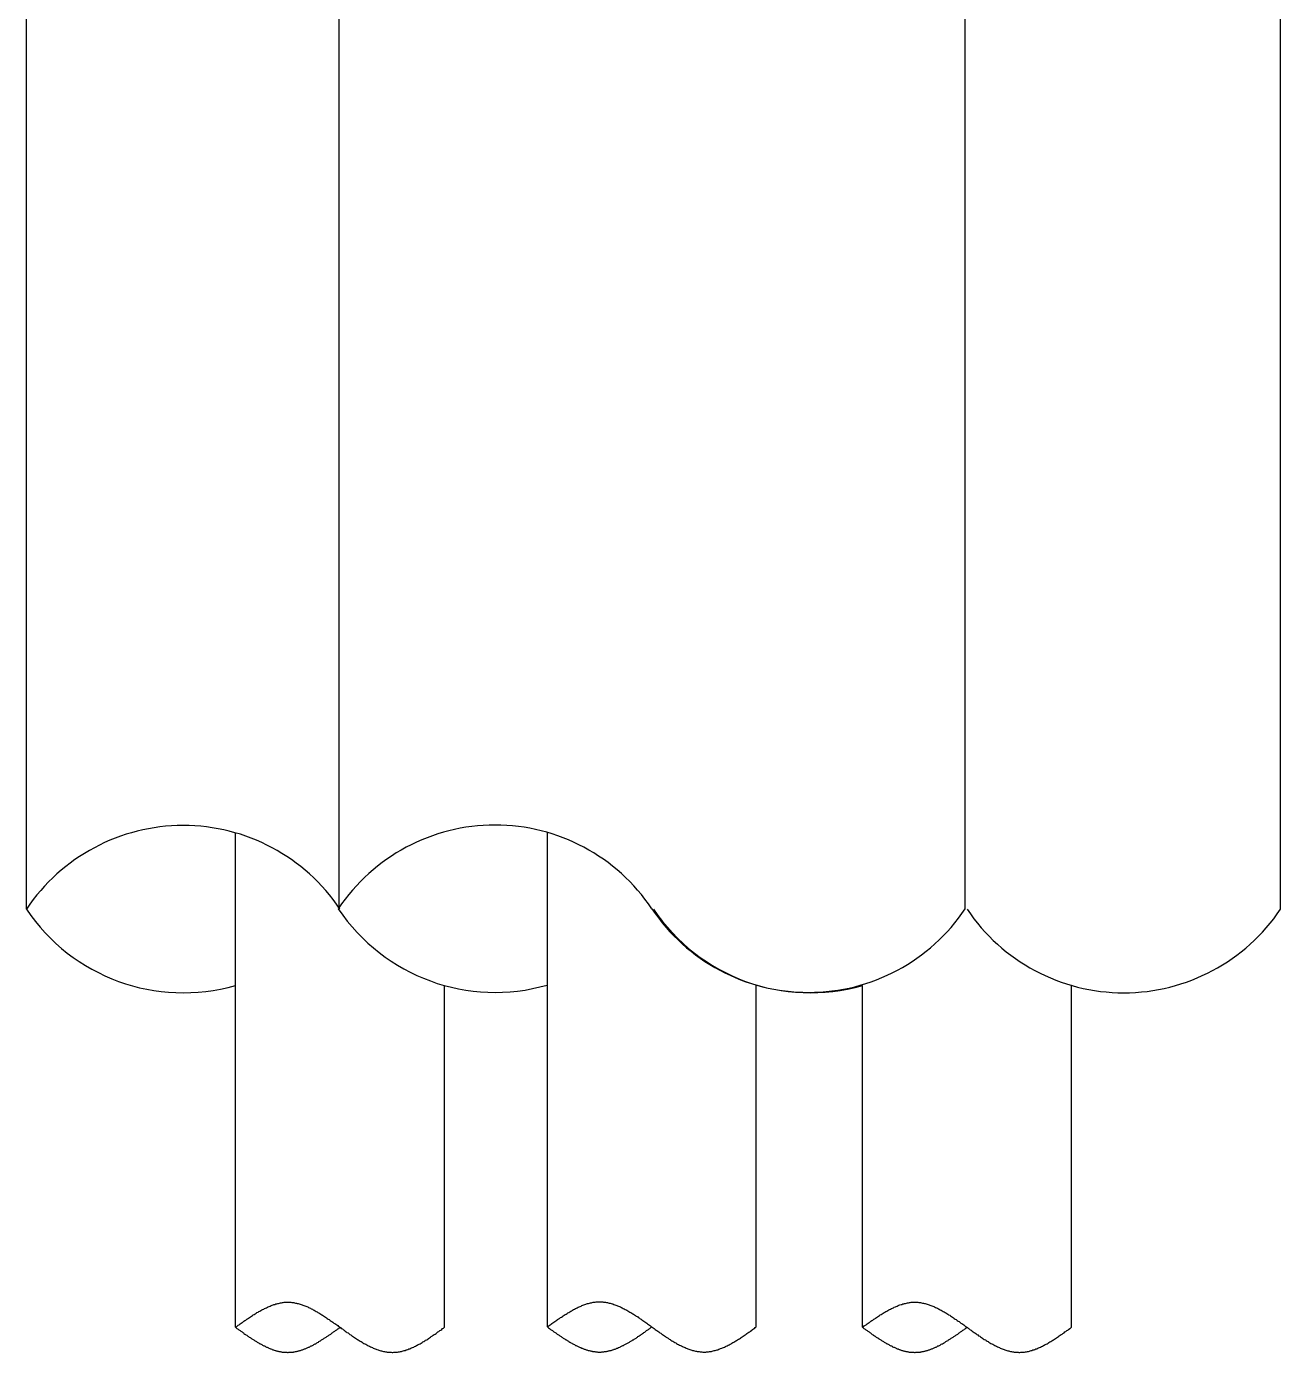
# Model space of a CAD drawing. Extents: x 443 to 1217, y -1921 to -677.
# Drawn here: x 564.42 to 574.16, y -1043.86 to -1033.56 of the extents above; entities that cross this region are included whole.
import ezdxf

# ---------------------------------------------------------------- set-up
doc = ezdxf.new("R2010")
doc.units = 0
doc.header["$MEASUREMENT"] = 0
doc.layers.add('5', color=7, linetype='CONTINUOUS')

msp = doc.modelspace()

# ---------------------------------------------------------------- linework, layer by layer
at = {"layer": '5', "linetype": 'Continuous'}
for p, q in [((564.424, -1040.417), (564.424, -1023.275)), ((571.715, -1040.414), (571.715, -1023.275)), ((574.163, -1040.417), (574.163, -1023.278)), ((566.047, -1043.663), (566.047, -1039.825)), ((568.469, -1043.66), (568.469, -1039.822)), ((567.67, -1043.663), (567.67, -1041.009)), ((570.092, -1043.66), (570.092, -1041.006)), ((572.54, -1043.663), (572.54, -1041.009))]:
    msp.add_line(p, q, dxfattribs=at)
at = {"layer": '5', "color": 7, "linetype": 'Continuous'}
for p, q in [((566.851, -1040.406), (566.851, -1023.275)), ((570.917, -1043.663), (570.917, -1041.009))]:
    msp.add_line(p, q, dxfattribs=at)
at = {"layer": '5', "color": 7}
for p, q in [((566.382, -1043.477), (566.389, -1043.475)), ((566.389, -1043.475), (566.396, -1043.474)), ((566.396, -1043.474), (566.404, -1043.473)), ((566.404, -1043.473), (566.411, -1043.471)), ((566.411, -1043.471), (566.418, -1043.47)), ((566.418, -1043.47), (566.426, -1043.469)), ((566.426, -1043.469), (566.432, -1043.469)), ((566.432, -1043.469), (566.44, -1043.468)), ((566.44, -1043.468), (566.448, -1043.468)), ((566.448, -1043.468), (566.455, -1043.468)), ((566.455, -1043.468), (566.462, -1043.468)), ((566.462, -1043.468), (566.469, -1043.469)), ((566.469, -1043.469), (566.477, -1043.469)), ((566.477, -1043.469), (566.484, -1043.47)), ((566.484, -1043.47), (566.491, -1043.47)), ((566.491, -1043.47), (566.499, -1043.471)), ((566.499, -1043.471), (566.505, -1043.473)), ((566.505, -1043.473), (566.513, -1043.475)), ((566.513, -1043.475), (566.521, -1043.476)), ((568.796, -1043.476), (568.804, -1043.474)), ((568.804, -1043.474), (568.811, -1043.473)), ((568.811, -1043.473), (568.818, -1043.47)), ((568.818, -1043.47), (568.826, -1043.469)), ((568.826, -1043.469), (568.833, -1043.468)), ((568.833, -1043.468), (568.84, -1043.467)), ((568.84, -1043.467), (568.847, -1043.466)), ((568.847, -1043.466), (568.855, -1043.466)), ((568.855, -1043.466), (568.862, -1043.466)), ((568.862, -1043.466), (568.869, -1043.465)), ((568.869, -1043.465), (568.877, -1043.465)), ((568.877, -1043.465), (568.883, -1043.465)), ((568.883, -1043.465), (568.891, -1043.466)), ((568.891, -1043.466), (568.899, -1043.466)), ((568.899, -1043.466), (568.905, -1043.467)), ((568.905, -1043.467), (568.913, -1043.468)), ((568.913, -1043.468), (568.92, -1043.469)), ((568.92, -1043.469), (568.928, -1043.47)), ((568.928, -1043.47), (568.935, -1043.471)), ((568.935, -1043.471), (568.942, -1043.473)), ((568.942, -1043.473), (568.95, -1043.475)), ((568.95, -1043.475), (568.956, -1043.476)), ((571.252, -1043.477), (571.259, -1043.475)), ((571.259, -1043.475), (571.266, -1043.474)), ((571.266, -1043.474), (571.273, -1043.473)), ((571.273, -1043.473), (571.281, -1043.471)), ((571.281, -1043.471), (571.288, -1043.47)), ((571.288, -1043.47), (571.295, -1043.469)), ((571.295, -1043.469), (571.303, -1043.469)), ((571.303, -1043.469), (571.309, -1043.468)), ((571.309, -1043.468), (571.317, -1043.468)), ((571.317, -1043.468), (571.325, -1043.468)), ((571.325, -1043.468), (571.331, -1043.468)), ((571.331, -1043.468), (571.339, -1043.469)), ((571.339, -1043.469), (571.346, -1043.469)), ((571.346, -1043.469), (571.354, -1043.47)), ((571.354, -1043.47), (571.361, -1043.47)), ((571.361, -1043.47), (571.368, -1043.471)), ((571.368, -1043.471), (571.376, -1043.473)), ((571.376, -1043.473), (571.382, -1043.475)), ((571.382, -1043.475), (571.39, -1043.476)), ((566.163, -1043.582), (566.171, -1043.577)), ((566.171, -1043.577), (566.178, -1043.572)), ((566.178, -1043.572), (566.185, -1043.567)), ((566.185, -1043.567), (566.193, -1043.563)), ((566.193, -1043.563), (566.2, -1043.559)), ((566.2, -1043.559), (566.207, -1043.554)), ((566.207, -1043.554), (566.214, -1043.549)), ((566.214, -1043.549), (566.222, -1043.546)), ((566.222, -1043.546), (566.229, -1043.541)), ((566.229, -1043.541), (566.236, -1043.537)), ((566.236, -1043.537), (566.244, -1043.533)), ((566.244, -1043.533), (566.251, -1043.528)), ((566.251, -1043.528), (566.258, -1043.525)), ((566.258, -1043.525), (566.266, -1043.521)), ((566.266, -1043.521), (566.273, -1043.517)), ((566.273, -1043.517), (566.28, -1043.514)), ((566.28, -1043.514), (566.287, -1043.511)), ((566.287, -1043.511), (566.295, -1043.507)), ((566.295, -1043.507), (566.302, -1043.504)), ((566.302, -1043.504), (566.309, -1043.501)), ((566.309, -1043.501), (566.317, -1043.498)), ((566.317, -1043.498), (566.323, -1043.494)), ((566.323, -1043.494), (566.331, -1043.492)), ((566.331, -1043.492), (566.339, -1043.489)), ((566.339, -1043.489), (566.345, -1043.487)), ((566.345, -1043.487), (566.353, -1043.485)), ((566.353, -1043.485), (566.36, -1043.482)), ((566.36, -1043.482), (566.367, -1043.48)), ((566.367, -1043.48), (566.375, -1043.478)), ((566.375, -1043.478), (566.382, -1043.477)), ((566.521, -1043.476), (566.527, -1043.478)), ((566.527, -1043.478), (566.535, -1043.479)), ((566.535, -1043.479), (566.542, -1043.481)), ((566.542, -1043.481), (566.549, -1043.483)), ((566.549, -1043.483), (566.557, -1043.486)), ((566.557, -1043.486), (566.564, -1043.488)), ((566.564, -1043.488), (566.571, -1043.491)), ((566.571, -1043.491), (566.578, -1043.493)), ((566.578, -1043.493), (566.586, -1043.497)), ((566.586, -1043.497), (566.593, -1043.499)), ((566.593, -1043.499), (566.6, -1043.502)), ((566.6, -1043.502), (566.608, -1043.505)), ((566.608, -1043.505), (566.614, -1043.509)), ((566.614, -1043.509), (566.622, -1043.512)), ((566.622, -1043.512), (566.63, -1043.515)), ((566.63, -1043.515), (566.636, -1043.519)), ((566.636, -1043.519), (566.644, -1043.523)), ((566.644, -1043.523), (566.651, -1043.527)), ((566.651, -1043.527), (566.659, -1043.53)), ((566.659, -1043.53), (566.666, -1043.535)), ((566.666, -1043.535), (566.673, -1043.539)), ((566.673, -1043.539), (566.681, -1043.543)), ((566.681, -1043.543), (566.687, -1043.548)), ((566.687, -1043.548), (566.695, -1043.551)), ((566.695, -1043.551), (566.703, -1043.557)), ((566.703, -1043.557), (566.709, -1043.561)), ((566.709, -1043.561), (566.717, -1043.565)), ((566.717, -1043.565), (566.724, -1043.57)), ((566.724, -1043.57), (566.731, -1043.574)), ((566.731, -1043.574), (566.739, -1043.579)), ((568.586, -1043.578), (568.592, -1043.574)), ((568.592, -1043.574), (568.6, -1043.568)), ((568.6, -1043.568), (568.608, -1043.564)), ((568.608, -1043.564), (568.614, -1043.56)), ((568.614, -1043.56), (568.622, -1043.555)), ((568.622, -1043.555), (568.629, -1043.551)), ((568.629, -1043.551), (568.636, -1043.547)), ((568.636, -1043.547), (568.644, -1043.542)), ((568.644, -1043.542), (568.651, -1043.538)), ((568.651, -1043.538), (568.658, -1043.534)), ((568.658, -1043.534), (568.665, -1043.529)), ((568.665, -1043.529), (568.673, -1043.526)), ((568.673, -1043.526), (568.68, -1043.522)), ((568.68, -1043.522), (568.687, -1043.518)), ((568.687, -1043.518), (568.695, -1043.514)), ((568.695, -1043.514), (568.701, -1043.511)), ((568.701, -1043.511), (568.709, -1043.507)), ((568.709, -1043.507), (568.717, -1043.504)), ((568.717, -1043.504), (568.723, -1043.501)), ((568.723, -1043.501), (568.731, -1043.498)), ((568.731, -1043.498), (568.738, -1043.494)), ((568.738, -1043.494), (568.746, -1043.492)), ((568.746, -1043.492), (568.753, -1043.489)), ((568.753, -1043.489), (568.76, -1043.487)), ((568.76, -1043.487), (568.768, -1043.483)), ((568.768, -1043.483), (568.774, -1043.481)), ((568.774, -1043.481), (568.782, -1043.479)), ((568.782, -1043.479), (568.79, -1043.477)), ((568.79, -1043.477), (568.796, -1043.476)), ((568.956, -1043.476), (568.964, -1043.478)), ((568.964, -1043.478), (568.972, -1043.48)), ((568.972, -1043.48), (568.978, -1043.482)), ((568.978, -1043.482), (568.986, -1043.486)), ((568.986, -1043.486), (568.993, -1043.488)), ((568.993, -1043.488), (569, -1043.49)), ((569, -1043.49), (569.008, -1043.493)), ((569.008, -1043.493), (569.015, -1043.497)), ((569.015, -1043.497), (569.022, -1043.499)), ((569.022, -1043.499), (569.029, -1043.502)), ((569.029, -1043.502), (569.037, -1043.505)), ((569.037, -1043.505), (569.044, -1043.509)), ((569.044, -1043.509), (569.051, -1043.513)), ((569.051, -1043.513), (569.059, -1043.516)), ((569.059, -1043.516), (569.065, -1043.519)), ((569.065, -1043.519), (569.073, -1043.524)), ((569.073, -1043.524), (569.081, -1043.528)), ((569.081, -1043.528), (569.087, -1043.531)), ((569.087, -1043.531), (569.095, -1043.536)), ((569.095, -1043.536), (569.102, -1043.54)), ((569.102, -1043.54), (569.109, -1043.545)), ((569.109, -1043.545), (569.117, -1043.549)), ((569.117, -1043.549), (569.124, -1043.553)), ((569.124, -1043.553), (569.132, -1043.558)), ((569.132, -1043.558), (569.138, -1043.562)), ((569.138, -1043.562), (569.146, -1043.566)), ((569.146, -1043.566), (569.154, -1043.572)), ((569.154, -1043.572), (569.16, -1043.576)), ((569.16, -1043.576), (569.168, -1043.58)), ((571.034, -1043.582), (571.04, -1043.577)), ((571.04, -1043.577), (571.048, -1043.572)), ((571.048, -1043.572), (571.055, -1043.567)), ((571.055, -1043.567), (571.062, -1043.563)), ((571.062, -1043.563), (571.07, -1043.559)), ((571.07, -1043.559), (571.077, -1043.554)), ((571.077, -1043.554), (571.084, -1043.549)), ((571.084, -1043.549), (571.091, -1043.546)), ((571.091, -1043.546), (571.099, -1043.541)), ((571.099, -1043.541), (571.106, -1043.537)), ((571.106, -1043.537), (571.113, -1043.533)), ((571.113, -1043.533), (571.121, -1043.528)), ((571.121, -1043.528), (571.127, -1043.525)), ((571.127, -1043.525), (571.135, -1043.521)), ((571.135, -1043.521), (571.143, -1043.517)), ((571.143, -1043.517), (571.15, -1043.514)), ((571.15, -1043.514), (571.157, -1043.511)), ((571.157, -1043.511), (571.164, -1043.507)), ((571.164, -1043.507), (571.172, -1043.504)), ((571.172, -1043.504), (571.179, -1043.501)), ((571.179, -1043.501), (571.186, -1043.498)), ((571.186, -1043.498), (571.194, -1043.494)), ((571.194, -1043.494), (571.2, -1043.492)), ((571.2, -1043.492), (571.208, -1043.489)), ((571.208, -1043.489), (571.216, -1043.487)), ((571.216, -1043.487), (571.222, -1043.485)), ((571.222, -1043.485), (571.23, -1043.482)), ((571.23, -1043.482), (571.237, -1043.48)), ((571.237, -1043.48), (571.244, -1043.478)), ((571.244, -1043.478), (571.252, -1043.477)), ((571.39, -1043.476), (571.398, -1043.478)), ((571.398, -1043.478), (571.404, -1043.479)), ((571.404, -1043.479), (571.412, -1043.481)), ((571.412, -1043.481), (571.419, -1043.483)), ((571.419, -1043.483), (571.426, -1043.486)), ((571.426, -1043.486), (571.434, -1043.488)), ((571.434, -1043.488), (571.441, -1043.491)), ((571.441, -1043.491), (571.448, -1043.493)), ((571.448, -1043.493), (571.455, -1043.497)), ((571.455, -1043.497), (571.463, -1043.499)), ((571.463, -1043.499), (571.47, -1043.502)), ((571.47, -1043.502), (571.477, -1043.505)), ((571.477, -1043.505), (571.485, -1043.509)), ((571.485, -1043.509), (571.491, -1043.512)), ((571.491, -1043.512), (571.499, -1043.515)), ((571.499, -1043.515), (571.507, -1043.519)), ((571.507, -1043.519), (571.513, -1043.523)), ((571.513, -1043.523), (571.521, -1043.527)), ((571.521, -1043.527), (571.528, -1043.53)), ((571.528, -1043.53), (571.536, -1043.535)), ((571.536, -1043.535), (571.543, -1043.539)), ((571.543, -1043.539), (571.55, -1043.543)), ((571.55, -1043.543), (571.558, -1043.548)), ((571.558, -1043.548), (571.564, -1043.551)), ((571.564, -1043.551), (571.572, -1043.557)), ((571.572, -1043.557), (571.58, -1043.561)), ((571.58, -1043.561), (571.586, -1043.565)), ((571.586, -1043.565), (571.594, -1043.57)), ((571.594, -1043.57), (571.601, -1043.574)), ((571.601, -1043.574), (571.608, -1043.579)), ((566.047, -1043.663), (566.054, -1043.658)), ((566.047, -1043.663), (566.052, -1043.667)), ((566.052, -1043.667), (566.057, -1043.671)), ((566.054, -1043.658), (566.062, -1043.652)), ((566.057, -1043.671), (566.063, -1043.674)), ((566.062, -1043.652), (566.069, -1043.647)), ((566.063, -1043.674), (566.067, -1043.677)), ((566.067, -1043.677), (566.073, -1043.682)), ((566.069, -1043.647), (566.076, -1043.643)), ((566.076, -1043.643), (566.084, -1043.637)), ((566.084, -1043.637), (566.091, -1043.632)), ((566.091, -1043.632), (566.098, -1043.626)), ((566.098, -1043.626), (566.105, -1043.622)), ((566.105, -1043.622), (566.113, -1043.616)), ((566.113, -1043.616), (566.12, -1043.611)), ((566.12, -1043.611), (566.127, -1043.607)), ((566.127, -1043.607), (566.135, -1043.601)), ((566.135, -1043.601), (566.141, -1043.596)), ((566.141, -1043.596), (566.149, -1043.591)), ((566.149, -1043.591), (566.157, -1043.586)), ((566.157, -1043.586), (566.163, -1043.582)), ((566.739, -1043.579), (566.746, -1043.584)), ((566.746, -1043.584), (566.753, -1043.589)), ((566.753, -1043.589), (566.76, -1043.594)), ((566.76, -1043.594), (566.768, -1043.599)), ((566.768, -1043.599), (566.775, -1043.603)), ((566.775, -1043.603), (566.782, -1043.609)), ((566.782, -1043.609), (566.79, -1043.614)), ((566.79, -1043.614), (566.796, -1043.619)), ((566.796, -1043.619), (566.804, -1043.624)), ((566.804, -1043.624), (566.812, -1043.63)), ((566.812, -1043.63), (566.818, -1043.634)), ((566.818, -1043.634), (566.826, -1043.639)), ((566.826, -1043.639), (566.833, -1043.645)), ((566.833, -1043.645), (566.841, -1043.65)), ((566.833, -1043.682), (566.838, -1043.677)), ((566.838, -1043.677), (566.843, -1043.674)), ((566.841, -1043.65), (566.848, -1043.656)), ((566.843, -1043.674), (566.849, -1043.671)), ((566.848, -1043.656), (566.855, -1043.66)), ((566.849, -1043.671), (566.854, -1043.667)), ((566.854, -1043.667), (566.859, -1043.663)), ((566.855, -1043.66), (566.863, -1043.665)), ((566.863, -1043.665), (566.869, -1043.671)), ((566.869, -1043.671), (566.877, -1043.676)), ((566.877, -1043.676), (566.885, -1043.682)), ((567.641, -1043.684), (567.649, -1043.679)), ((567.649, -1043.679), (567.656, -1043.673)), ((567.656, -1043.673), (567.663, -1043.669)), ((567.663, -1043.669), (567.67, -1043.663)), ((568.469, -1043.66), (568.476, -1043.655)), ((568.469, -1043.66), (568.474, -1043.663)), ((568.474, -1043.663), (568.479, -1043.668)), ((568.476, -1043.655), (568.483, -1043.649)), ((568.479, -1043.668), (568.485, -1043.671)), ((568.483, -1043.649), (568.491, -1043.645)), ((568.485, -1043.671), (568.489, -1043.675)), ((568.489, -1043.675), (568.494, -1043.679)), ((568.491, -1043.645), (568.498, -1043.639)), ((568.494, -1043.679), (568.5, -1043.682)), ((568.498, -1043.639), (568.505, -1043.634)), ((568.505, -1043.634), (568.513, -1043.628)), ((568.513, -1043.628), (568.519, -1043.624)), ((568.519, -1043.624), (568.527, -1043.619)), ((568.527, -1043.619), (568.535, -1043.613)), ((568.535, -1043.613), (568.542, -1043.608)), ((568.542, -1043.608), (568.549, -1043.603)), ((568.549, -1043.603), (568.556, -1043.598)), ((568.556, -1043.598), (568.564, -1043.594)), ((568.564, -1043.594), (568.571, -1043.588)), ((568.571, -1043.588), (568.578, -1043.584)), ((568.578, -1043.584), (568.586, -1043.578)), ((569.168, -1043.58), (569.175, -1043.586)), ((569.175, -1043.586), (569.182, -1043.59)), ((569.182, -1043.59), (569.19, -1043.596)), ((569.19, -1043.596), (569.197, -1043.601)), ((569.197, -1043.601), (569.204, -1043.606)), ((569.204, -1043.606), (569.211, -1043.611)), ((569.211, -1043.611), (569.219, -1043.615)), ((569.219, -1043.615), (569.226, -1043.621)), ((569.226, -1043.621), (569.233, -1043.626)), ((569.233, -1043.626), (569.241, -1043.632)), ((569.241, -1043.632), (569.247, -1043.636)), ((569.247, -1043.636), (569.255, -1043.642)), ((569.25, -1043.682), (569.255, -1043.679)), ((569.255, -1043.642), (569.263, -1043.647)), ((569.255, -1043.679), (569.26, -1043.675)), ((569.26, -1043.675), (569.265, -1043.671)), ((569.263, -1043.647), (569.269, -1043.652)), ((569.265, -1043.671), (569.27, -1043.668)), ((569.269, -1043.652), (569.277, -1043.658)), ((569.27, -1043.668), (569.276, -1043.663)), ((569.276, -1043.663), (569.28, -1043.66)), ((569.277, -1043.658), (569.284, -1043.662)), ((569.284, -1043.662), (569.291, -1043.668)), ((569.291, -1043.668), (569.299, -1043.673)), ((569.299, -1043.673), (569.306, -1043.679)), ((569.306, -1043.679), (569.313, -1043.684)), ((570.056, -1043.686), (570.063, -1043.681)), ((570.063, -1043.681), (570.07, -1043.675)), ((570.07, -1043.675), (570.078, -1043.671)), ((570.078, -1043.671), (570.084, -1043.665)), ((570.084, -1043.665), (570.092, -1043.66)), ((570.917, -1043.663), (570.924, -1043.658)), ((570.917, -1043.663), (570.921, -1043.667)), ((570.921, -1043.667), (570.927, -1043.671)), ((570.924, -1043.658), (570.931, -1043.652)), ((570.927, -1043.671), (570.932, -1043.674)), ((570.931, -1043.652), (570.939, -1043.647)), ((570.932, -1043.674), (570.938, -1043.677)), ((570.938, -1043.677), (570.942, -1043.682)), ((570.939, -1043.647), (570.946, -1043.643)), ((570.946, -1043.643), (570.953, -1043.637)), ((570.953, -1043.637), (570.961, -1043.632)), ((570.961, -1043.632), (570.968, -1043.626)), ((570.968, -1043.626), (570.975, -1043.622)), ((570.975, -1043.622), (570.982, -1043.616)), ((570.982, -1043.616), (570.99, -1043.611)), ((570.99, -1043.611), (570.997, -1043.607)), ((570.997, -1043.607), (571.004, -1043.601)), ((571.004, -1043.601), (571.012, -1043.596)), ((571.012, -1043.596), (571.018, -1043.591)), ((571.018, -1043.591), (571.026, -1043.586)), ((571.026, -1043.586), (571.034, -1043.582)), ((571.608, -1043.579), (571.616, -1043.584)), ((571.616, -1043.584), (571.623, -1043.589)), ((571.623, -1043.589), (571.63, -1043.594)), ((571.63, -1043.594), (571.637, -1043.599)), ((571.637, -1043.599), (571.645, -1043.603)), ((571.645, -1043.603), (571.652, -1043.609)), ((571.652, -1043.609), (571.659, -1043.614)), ((571.659, -1043.614), (571.667, -1043.619)), ((571.667, -1043.619), (571.673, -1043.624)), ((571.673, -1043.624), (571.681, -1043.63)), ((571.681, -1043.63), (571.689, -1043.634)), ((571.689, -1043.634), (571.695, -1043.639)), ((571.695, -1043.639), (571.703, -1043.645)), ((571.703, -1043.645), (571.71, -1043.65)), ((571.703, -1043.682), (571.708, -1043.677)), ((571.708, -1043.677), (571.713, -1043.674)), ((571.71, -1043.65), (571.717, -1043.656)), ((571.713, -1043.674), (571.718, -1043.671)), ((571.717, -1043.656), (571.725, -1043.66)), ((571.718, -1043.671), (571.723, -1043.667)), ((571.723, -1043.667), (571.729, -1043.663)), ((571.725, -1043.66), (571.732, -1043.665)), ((571.732, -1043.665), (571.74, -1043.671)), ((571.74, -1043.671), (571.746, -1043.676)), ((571.746, -1043.676), (571.754, -1043.682)), ((572.511, -1043.684), (572.518, -1043.679)), ((572.518, -1043.679), (572.526, -1043.673)), ((572.526, -1043.673), (572.533, -1043.669)), ((572.533, -1043.669), (572.54, -1043.663)), ((566.073, -1043.682), (566.078, -1043.685)), ((566.078, -1043.685), (566.083, -1043.688)), ((566.083, -1043.688), (566.088, -1043.693)), ((566.088, -1043.693), (566.093, -1043.696)), ((566.093, -1043.696), (566.098, -1043.699)), ((566.098, -1043.699), (566.103, -1043.704)), ((566.103, -1043.704), (566.109, -1043.707)), ((566.109, -1043.707), (566.113, -1043.71)), ((566.113, -1043.71), (566.119, -1043.715)), ((566.119, -1043.715), (566.124, -1043.718)), ((566.124, -1043.718), (566.128, -1043.721)), ((566.128, -1043.721), (566.134, -1043.724)), ((566.134, -1043.724), (566.139, -1043.728)), ((566.139, -1043.728), (566.144, -1043.732)), ((566.144, -1043.732), (566.149, -1043.735)), ((566.149, -1043.735), (566.154, -1043.739)), ((566.154, -1043.739), (566.16, -1043.742)), ((566.16, -1043.742), (566.164, -1043.745)), ((566.164, -1043.745), (566.17, -1043.748)), ((566.17, -1043.748), (566.175, -1043.752)), ((566.175, -1043.752), (566.18, -1043.755)), ((566.18, -1043.755), (566.185, -1043.758)), ((566.185, -1043.758), (566.19, -1043.761)), ((566.19, -1043.761), (566.195, -1043.765)), ((566.195, -1043.765), (566.2, -1043.768)), ((566.2, -1043.768), (566.206, -1043.771)), ((566.206, -1043.771), (566.21, -1043.774)), ((566.21, -1043.774), (566.216, -1043.778)), ((566.216, -1043.778), (566.221, -1043.78)), ((566.221, -1043.78), (566.225, -1043.783)), ((566.225, -1043.783), (566.231, -1043.786)), ((566.675, -1043.786), (566.68, -1043.783)), ((566.68, -1043.783), (566.685, -1043.78)), ((566.685, -1043.78), (566.691, -1043.778)), ((566.691, -1043.778), (566.695, -1043.774)), ((566.695, -1043.774), (566.7, -1043.771)), ((566.7, -1043.771), (566.706, -1043.768)), ((566.706, -1043.768), (566.71, -1043.765)), ((566.71, -1043.765), (566.716, -1043.761)), ((566.716, -1043.761), (566.721, -1043.758)), ((566.721, -1043.758), (566.726, -1043.755)), ((566.726, -1043.755), (566.731, -1043.752)), ((566.731, -1043.752), (566.736, -1043.748)), ((566.736, -1043.748), (566.741, -1043.745)), ((566.741, -1043.745), (566.746, -1043.742)), ((566.746, -1043.742), (566.752, -1043.739)), ((566.752, -1043.739), (566.757, -1043.735)), ((566.757, -1043.735), (566.762, -1043.732)), ((566.762, -1043.732), (566.767, -1043.728)), ((566.767, -1043.728), (566.772, -1043.724)), ((566.772, -1043.724), (566.777, -1043.721)), ((566.777, -1043.721), (566.782, -1043.718)), ((566.782, -1043.718), (566.788, -1043.715)), ((566.788, -1043.715), (566.792, -1043.71)), ((566.792, -1043.71), (566.797, -1043.707)), ((566.797, -1043.707), (566.803, -1043.704)), ((566.803, -1043.704), (566.807, -1043.699)), ((566.807, -1043.699), (566.813, -1043.696)), ((566.813, -1043.696), (566.818, -1043.693)), ((566.818, -1043.693), (566.823, -1043.688)), ((566.823, -1043.688), (566.828, -1043.685)), ((566.828, -1043.685), (566.833, -1043.682)), ((566.885, -1043.682), (566.891, -1043.686)), ((566.891, -1043.686), (566.899, -1043.692)), ((566.899, -1043.692), (566.906, -1043.697)), ((566.906, -1043.697), (566.913, -1043.703)), ((566.913, -1043.703), (566.921, -1043.707)), ((566.921, -1043.707), (566.928, -1043.712)), ((566.928, -1043.712), (566.935, -1043.718)), ((566.935, -1043.718), (566.942, -1043.722)), ((566.942, -1043.722), (566.95, -1043.728)), ((566.95, -1043.728), (566.957, -1043.732)), ((566.957, -1043.732), (566.964, -1043.737)), ((566.964, -1043.737), (566.972, -1043.742)), ((566.972, -1043.742), (566.978, -1043.747)), ((566.978, -1043.747), (566.986, -1043.752)), ((566.986, -1043.752), (566.994, -1043.757)), ((566.994, -1043.757), (567, -1043.761)), ((567, -1043.761), (567.008, -1043.766)), ((567.008, -1043.766), (567.015, -1043.77)), ((567.015, -1043.77), (567.022, -1043.774)), ((567.022, -1043.774), (567.03, -1043.779)), ((567.03, -1043.779), (567.037, -1043.783)), ((567.037, -1043.783), (567.045, -1043.788)), ((567.488, -1043.785), (567.496, -1043.781)), ((567.496, -1043.781), (567.503, -1043.777)), ((567.503, -1043.777), (567.51, -1043.772)), ((567.51, -1043.772), (567.518, -1043.768)), ((567.518, -1043.768), (567.524, -1043.764)), ((567.524, -1043.764), (567.532, -1043.759)), ((567.532, -1043.759), (567.54, -1043.754)), ((567.54, -1043.754), (567.546, -1043.749)), ((567.546, -1043.749), (567.554, -1043.745)), ((567.554, -1043.745), (567.561, -1043.74)), ((567.561, -1043.74), (567.568, -1043.735)), ((567.568, -1043.735), (567.576, -1043.73)), ((567.576, -1043.73), (567.583, -1043.725)), ((567.583, -1043.725), (567.59, -1043.72)), ((567.59, -1043.72), (567.597, -1043.715)), ((567.597, -1043.715), (567.605, -1043.71)), ((567.605, -1043.71), (567.612, -1043.705)), ((567.612, -1043.705), (567.619, -1043.699)), ((567.619, -1043.699), (567.627, -1043.695)), ((567.627, -1043.695), (567.634, -1043.689)), ((567.634, -1043.689), (567.641, -1043.684)), ((568.5, -1043.682), (568.505, -1043.686)), ((568.505, -1043.686), (568.51, -1043.689)), ((568.51, -1043.689), (568.515, -1043.693)), ((568.515, -1043.693), (568.52, -1043.697)), ((568.52, -1043.697), (568.525, -1043.7)), ((568.525, -1043.7), (568.53, -1043.704)), ((568.53, -1043.704), (568.536, -1043.707)), ((568.536, -1043.707), (568.54, -1043.711)), ((568.54, -1043.711), (568.546, -1043.715)), ((568.546, -1043.715), (568.551, -1043.718)), ((568.551, -1043.718), (568.555, -1043.721)), ((568.555, -1043.721), (568.561, -1043.725)), ((568.561, -1043.725), (568.566, -1043.729)), ((568.566, -1043.729), (568.571, -1043.732)), ((568.571, -1043.732), (568.576, -1043.735)), ((568.576, -1043.735), (568.582, -1043.739)), ((568.582, -1043.739), (568.586, -1043.742)), ((568.586, -1043.742), (568.591, -1043.746)), ((568.591, -1043.746), (568.597, -1043.749)), ((568.597, -1043.749), (568.602, -1043.753)), ((568.602, -1043.753), (568.607, -1043.756)), ((568.607, -1043.756), (568.612, -1043.759)), ((568.612, -1043.759), (568.617, -1043.761)), ((568.617, -1043.761), (568.622, -1043.765)), ((568.622, -1043.765), (568.627, -1043.768)), ((568.627, -1043.768), (568.633, -1043.771)), ((568.633, -1043.771), (568.637, -1043.774)), ((568.637, -1043.774), (568.643, -1043.778)), ((568.643, -1043.778), (568.648, -1043.78)), ((568.648, -1043.78), (568.652, -1043.783)), ((568.652, -1043.783), (568.658, -1043.786)), ((569.092, -1043.786), (569.097, -1043.783)), ((569.097, -1043.783), (569.102, -1043.78)), ((569.102, -1043.78), (569.107, -1043.778)), ((569.107, -1043.778), (569.112, -1043.774)), ((569.112, -1043.774), (569.118, -1043.771)), ((569.118, -1043.771), (569.122, -1043.768)), ((569.122, -1043.768), (569.128, -1043.765)), ((569.128, -1043.765), (569.133, -1043.761)), ((569.133, -1043.761), (569.137, -1043.759)), ((569.137, -1043.759), (569.143, -1043.756)), ((569.143, -1043.756), (569.148, -1043.753)), ((569.148, -1043.753), (569.153, -1043.749)), ((569.153, -1043.749), (569.158, -1043.746)), ((569.158, -1043.746), (569.163, -1043.742)), ((569.163, -1043.742), (569.168, -1043.739)), ((569.168, -1043.739), (569.173, -1043.735)), ((569.173, -1043.735), (569.179, -1043.732)), ((569.179, -1043.732), (569.183, -1043.729)), ((569.183, -1043.729), (569.189, -1043.725)), ((569.189, -1043.725), (569.194, -1043.721)), ((569.194, -1043.721), (569.199, -1043.718)), ((569.199, -1043.718), (569.204, -1043.715)), ((569.204, -1043.715), (569.209, -1043.711)), ((569.209, -1043.711), (569.215, -1043.707)), ((569.215, -1043.707), (569.219, -1043.704)), ((569.219, -1043.704), (569.225, -1043.7)), ((569.225, -1043.7), (569.23, -1043.697)), ((569.23, -1043.697), (569.234, -1043.693)), ((569.234, -1043.693), (569.24, -1043.689)), ((569.24, -1043.689), (569.245, -1043.686)), ((569.245, -1043.686), (569.25, -1043.682)), ((569.313, -1043.684), (569.32, -1043.688)), ((569.32, -1043.688), (569.328, -1043.694)), ((569.328, -1043.694), (569.336, -1043.699)), ((569.336, -1043.699), (569.342, -1043.705)), ((569.342, -1043.705), (569.35, -1043.709)), ((569.35, -1043.709), (569.357, -1043.715)), ((569.357, -1043.715), (569.364, -1043.72)), ((569.364, -1043.72), (569.372, -1043.724)), ((569.372, -1043.724), (569.379, -1043.73)), ((569.379, -1043.73), (569.386, -1043.734)), ((569.386, -1043.734), (569.393, -1043.74)), ((569.393, -1043.74), (569.401, -1043.744)), ((569.401, -1043.744), (569.408, -1043.748)), ((569.408, -1043.748), (569.415, -1043.754)), ((569.415, -1043.754), (569.423, -1043.758)), ((569.423, -1043.758), (569.429, -1043.762)), ((569.429, -1043.762), (569.437, -1043.767)), ((569.437, -1043.767), (569.445, -1043.771)), ((569.445, -1043.771), (569.451, -1043.776)), ((569.451, -1043.776), (569.459, -1043.78)), ((569.459, -1043.78), (569.466, -1043.784)), ((569.903, -1043.786), (569.91, -1043.782)), ((569.91, -1043.782), (569.918, -1043.778)), ((569.918, -1043.778), (569.925, -1043.773)), ((569.925, -1043.773), (569.932, -1043.769)), ((569.932, -1043.769), (569.939, -1043.765)), ((569.939, -1043.765), (569.947, -1043.76)), ((569.947, -1043.76), (569.954, -1043.756)), ((569.954, -1043.756), (569.961, -1043.752)), ((569.961, -1043.752), (569.969, -1043.746)), ((569.969, -1043.746), (569.975, -1043.742)), ((569.975, -1043.742), (569.983, -1043.736)), ((569.983, -1043.736), (569.991, -1043.732)), ((569.991, -1043.732), (569.997, -1043.727)), ((569.997, -1043.727), (570.005, -1043.722)), ((570.005, -1043.722), (570.012, -1043.717)), ((570.012, -1043.717), (570.019, -1043.712)), ((570.019, -1043.712), (570.027, -1043.707)), ((570.027, -1043.707), (570.034, -1043.701)), ((570.034, -1043.701), (570.041, -1043.697)), ((570.041, -1043.697), (570.048, -1043.692)), ((570.048, -1043.692), (570.056, -1043.686)), ((570.942, -1043.682), (570.948, -1043.685)), ((570.948, -1043.685), (570.953, -1043.688)), ((570.953, -1043.688), (570.957, -1043.693)), ((570.957, -1043.693), (570.963, -1043.696)), ((570.963, -1043.696), (570.968, -1043.699)), ((570.968, -1043.699), (570.973, -1043.704)), ((570.973, -1043.704), (570.978, -1043.707)), ((570.978, -1043.707), (570.983, -1043.71)), ((570.983, -1043.71), (570.988, -1043.715)), ((570.988, -1043.715), (570.993, -1043.718)), ((570.993, -1043.718), (570.999, -1043.721)), ((570.999, -1043.721), (571.003, -1043.724)), ((571.003, -1043.724), (571.009, -1043.728)), ((571.009, -1043.728), (571.014, -1043.732)), ((571.014, -1043.732), (571.018, -1043.735)), ((571.018, -1043.735), (571.024, -1043.739)), ((571.024, -1043.739), (571.029, -1043.742)), ((571.029, -1043.742), (571.035, -1043.745)), ((571.035, -1043.745), (571.039, -1043.748)), ((571.039, -1043.748), (571.045, -1043.752)), ((571.045, -1043.752), (571.05, -1043.755)), ((571.05, -1043.755), (571.054, -1043.758)), ((571.054, -1043.758), (571.06, -1043.761)), ((571.06, -1043.761), (571.065, -1043.765)), ((571.065, -1043.765), (571.07, -1043.768)), ((571.07, -1043.768), (571.075, -1043.771)), ((571.075, -1043.771), (571.08, -1043.774)), ((571.08, -1043.774), (571.085, -1043.778)), ((571.085, -1043.778), (571.09, -1043.78)), ((571.09, -1043.78), (571.096, -1043.783)), ((571.096, -1043.783), (571.1, -1043.786)), ((571.545, -1043.786), (571.55, -1043.783)), ((571.55, -1043.783), (571.555, -1043.78)), ((571.555, -1043.78), (571.56, -1043.778)), ((571.56, -1043.778), (571.565, -1043.774)), ((571.565, -1043.774), (571.57, -1043.771)), ((571.57, -1043.771), (571.575, -1043.768)), ((571.575, -1043.768), (571.581, -1043.765)), ((571.581, -1043.765), (571.585, -1043.761)), ((571.585, -1043.761), (571.591, -1043.758)), ((571.591, -1043.758), (571.596, -1043.755)), ((571.596, -1043.755), (571.6, -1043.752)), ((571.6, -1043.752), (571.606, -1043.748)), ((571.606, -1043.748), (571.611, -1043.745)), ((571.611, -1043.745), (571.616, -1043.742)), ((571.616, -1043.742), (571.621, -1043.739)), ((571.621, -1043.739), (571.626, -1043.735)), ((571.626, -1043.735), (571.632, -1043.732)), ((571.632, -1043.732), (571.636, -1043.728)), ((571.636, -1043.728), (571.642, -1043.724)), ((571.642, -1043.724), (571.647, -1043.721)), ((571.647, -1043.721), (571.652, -1043.718)), ((571.652, -1043.718), (571.657, -1043.715)), ((571.657, -1043.715), (571.662, -1043.71)), ((571.662, -1043.71), (571.667, -1043.707)), ((571.667, -1043.707), (571.672, -1043.704)), ((571.672, -1043.704), (571.678, -1043.699)), ((571.678, -1043.699), (571.682, -1043.696)), ((571.682, -1043.696), (571.688, -1043.693)), ((571.688, -1043.693), (571.693, -1043.688)), ((571.693, -1043.688), (571.697, -1043.685)), ((571.697, -1043.685), (571.703, -1043.682)), ((571.754, -1043.682), (571.762, -1043.686)), ((571.762, -1043.686), (571.768, -1043.692)), ((571.768, -1043.692), (571.776, -1043.697)), ((571.776, -1043.697), (571.783, -1043.703)), ((571.783, -1043.703), (571.79, -1043.707)), ((571.79, -1043.707), (571.798, -1043.712)), ((571.798, -1043.712), (571.805, -1043.718)), ((571.805, -1043.718), (571.812, -1043.722)), ((571.812, -1043.722), (571.819, -1043.728)), ((571.819, -1043.728), (571.827, -1043.732)), ((571.827, -1043.732), (571.834, -1043.737)), ((571.834, -1043.737), (571.841, -1043.742)), ((571.841, -1043.742), (571.849, -1043.747)), ((571.849, -1043.747), (571.855, -1043.752)), ((571.855, -1043.752), (571.863, -1043.757)), ((571.863, -1043.757), (571.871, -1043.761)), ((571.871, -1043.761), (571.877, -1043.766)), ((571.877, -1043.766), (571.885, -1043.77)), ((571.885, -1043.77), (571.892, -1043.774)), ((571.892, -1043.774), (571.899, -1043.779)), ((571.899, -1043.779), (571.907, -1043.783)), ((571.907, -1043.783), (571.914, -1043.788)), ((572.358, -1043.785), (572.365, -1043.781)), ((572.365, -1043.781), (572.373, -1043.777)), ((572.373, -1043.777), (572.38, -1043.772)), ((572.38, -1043.772), (572.387, -1043.768)), ((572.387, -1043.768), (572.395, -1043.764)), ((572.395, -1043.764), (572.401, -1043.759)), ((572.401, -1043.759), (572.409, -1043.754)), ((572.409, -1043.754), (572.417, -1043.749)), ((572.417, -1043.749), (572.423, -1043.745)), ((572.423, -1043.745), (572.431, -1043.74)), ((572.431, -1043.74), (572.438, -1043.735)), ((572.438, -1043.735), (572.445, -1043.73)), ((572.445, -1043.73), (572.453, -1043.725)), ((572.453, -1043.725), (572.46, -1043.72)), ((572.46, -1043.72), (572.467, -1043.715)), ((572.467, -1043.715), (572.474, -1043.71)), ((572.474, -1043.71), (572.482, -1043.705)), ((572.482, -1043.705), (572.489, -1043.699)), ((572.489, -1043.699), (572.496, -1043.695)), ((572.496, -1043.695), (572.504, -1043.689)), ((572.504, -1043.689), (572.511, -1043.684)), ((566.231, -1043.786), (566.236, -1043.79)), ((566.236, -1043.79), (566.241, -1043.792)), ((566.241, -1043.792), (566.246, -1043.795)), ((566.246, -1043.795), (566.251, -1043.797)), ((566.251, -1043.797), (566.257, -1043.801)), ((566.257, -1043.801), (566.261, -1043.803)), ((566.261, -1043.803), (566.267, -1043.806)), ((566.267, -1043.806), (566.272, -1043.808)), ((566.272, -1043.808), (566.277, -1043.81)), ((566.277, -1043.81), (566.282, -1043.814)), ((566.282, -1043.814), (566.287, -1043.816)), ((566.287, -1043.816), (566.292, -1043.818)), ((566.292, -1043.818), (566.297, -1043.82)), ((566.297, -1043.82), (566.303, -1043.822)), ((566.303, -1043.822), (566.307, -1043.825)), ((566.307, -1043.825), (566.313, -1043.827)), ((566.313, -1043.827), (566.318, -1043.829)), ((566.318, -1043.829), (566.322, -1043.831)), ((566.322, -1043.831), (566.328, -1043.833)), ((566.328, -1043.833), (566.333, -1043.834)), ((566.333, -1043.834), (566.338, -1043.837)), ((566.338, -1043.837), (566.343, -1043.839)), ((566.343, -1043.839), (566.348, -1043.84)), ((566.348, -1043.84), (566.354, -1043.842)), ((566.354, -1043.842), (566.358, -1043.843)), ((566.358, -1043.843), (566.364, -1043.845)), ((566.364, -1043.845), (566.369, -1043.846)), ((566.369, -1043.846), (566.374, -1043.847)), ((566.374, -1043.847), (566.379, -1043.849)), ((566.379, -1043.849), (566.384, -1043.85)), ((566.384, -1043.85), (566.389, -1043.851)), ((566.389, -1043.851), (566.394, -1043.852)), ((566.394, -1043.852), (566.4, -1043.853)), ((566.4, -1043.853), (566.404, -1043.854)), ((566.404, -1043.854), (566.409, -1043.855)), ((566.409, -1043.855), (566.415, -1043.855)), ((566.415, -1043.855), (566.419, -1043.856)), ((566.419, -1043.856), (566.425, -1043.856)), ((566.425, -1043.856), (566.43, -1043.857)), ((566.43, -1043.857), (566.435, -1043.857)), ((566.435, -1043.857), (566.44, -1043.857)), ((566.44, -1043.857), (566.445, -1043.857)), ((566.445, -1043.857), (566.451, -1043.858)), ((566.451, -1043.858), (566.455, -1043.858)), ((566.455, -1043.858), (566.461, -1043.857)), ((566.461, -1043.857), (566.466, -1043.857)), ((566.466, -1043.857), (566.471, -1043.857)), ((566.471, -1043.857), (566.476, -1043.857)), ((566.476, -1043.857), (566.481, -1043.856)), ((566.481, -1043.856), (566.486, -1043.856)), ((566.486, -1043.856), (566.491, -1043.855)), ((566.491, -1043.855), (566.497, -1043.855)), ((566.497, -1043.855), (566.501, -1043.854)), ((566.501, -1043.854), (566.506, -1043.853)), ((566.506, -1043.853), (566.512, -1043.852)), ((566.512, -1043.852), (566.516, -1043.851)), ((566.516, -1043.851), (566.522, -1043.85)), ((566.522, -1043.85), (566.527, -1043.849)), ((566.527, -1043.849), (566.532, -1043.847)), ((566.532, -1043.847), (566.537, -1043.846)), ((566.537, -1043.846), (566.542, -1043.845)), ((566.542, -1043.845), (566.547, -1043.843)), ((566.547, -1043.843), (566.552, -1043.842)), ((566.552, -1043.842), (566.558, -1043.84)), ((566.558, -1043.84), (566.563, -1043.839)), ((566.563, -1043.839), (566.568, -1043.837)), ((566.568, -1043.837), (566.573, -1043.834)), ((566.573, -1043.834), (566.578, -1043.833)), ((566.578, -1043.833), (566.583, -1043.831)), ((566.583, -1043.831), (566.588, -1043.829)), ((566.588, -1043.829), (566.594, -1043.827)), ((566.594, -1043.827), (566.598, -1043.825)), ((566.598, -1043.825), (566.603, -1043.822)), ((566.603, -1043.822), (566.609, -1043.82)), ((566.609, -1043.82), (566.613, -1043.818)), ((566.613, -1043.818), (566.619, -1043.816)), ((566.619, -1043.816), (566.624, -1043.814)), ((566.624, -1043.814), (566.629, -1043.81)), ((566.629, -1043.81), (566.634, -1043.808)), ((566.634, -1043.808), (566.639, -1043.806)), ((566.639, -1043.806), (566.644, -1043.803)), ((566.644, -1043.803), (566.649, -1043.801)), ((566.649, -1043.801), (566.655, -1043.797)), ((566.655, -1043.797), (566.66, -1043.795)), ((566.66, -1043.795), (566.665, -1043.792)), ((566.665, -1043.792), (566.67, -1043.79)), ((566.67, -1043.79), (566.675, -1043.786)), ((567.045, -1043.788), (567.051, -1043.792)), ((567.051, -1043.792), (567.059, -1043.795)), ((567.059, -1043.795), (567.067, -1043.8)), ((567.067, -1043.8), (567.073, -1043.803)), ((567.073, -1043.803), (567.081, -1043.807)), ((567.081, -1043.807), (567.088, -1043.81)), ((567.088, -1043.81), (567.095, -1043.814)), ((567.095, -1043.814), (567.103, -1043.818)), ((567.103, -1043.818), (567.11, -1043.821)), ((567.11, -1043.821), (567.117, -1043.824)), ((567.117, -1043.824), (567.124, -1043.827)), ((567.124, -1043.827), (567.132, -1043.83)), ((567.132, -1043.83), (567.139, -1043.833)), ((567.139, -1043.833), (567.146, -1043.835)), ((567.146, -1043.835), (567.154, -1043.838)), ((567.154, -1043.838), (567.16, -1043.841)), ((567.16, -1043.841), (567.168, -1043.843)), ((567.168, -1043.843), (567.176, -1043.845)), ((567.176, -1043.845), (567.182, -1043.846)), ((567.182, -1043.846), (567.19, -1043.849)), ((567.19, -1043.849), (567.197, -1043.851)), ((567.197, -1043.851), (567.204, -1043.852)), ((567.204, -1043.852), (567.212, -1043.853)), ((567.212, -1043.853), (567.219, -1043.854)), ((567.219, -1043.854), (567.226, -1043.855)), ((567.226, -1043.855), (567.233, -1043.856)), ((567.233, -1043.856), (567.241, -1043.857)), ((567.241, -1043.857), (567.249, -1043.857)), ((567.249, -1043.857), (567.255, -1043.857)), ((567.255, -1043.857), (567.263, -1043.858)), ((567.263, -1043.858), (567.27, -1043.858)), ((567.27, -1043.858), (567.277, -1043.857)), ((567.277, -1043.857), (567.285, -1043.857)), ((567.285, -1043.857), (567.292, -1043.856)), ((567.292, -1043.856), (567.299, -1043.856)), ((567.299, -1043.856), (567.306, -1043.855)), ((567.306, -1043.855), (567.314, -1043.854)), ((567.314, -1043.854), (567.321, -1043.853)), ((567.321, -1043.853), (567.328, -1043.851)), ((567.328, -1043.851), (567.336, -1043.85)), ((567.336, -1043.85), (567.342, -1043.847)), ((567.342, -1043.847), (567.35, -1043.845)), ((567.35, -1043.845), (567.358, -1043.844)), ((567.358, -1043.844), (567.364, -1043.842)), ((567.364, -1043.842), (567.372, -1043.839)), ((567.372, -1043.839), (567.379, -1043.837)), ((567.379, -1043.837), (567.386, -1043.834)), ((567.386, -1043.834), (567.394, -1043.831)), ((567.394, -1043.831), (567.401, -1043.829)), ((567.401, -1043.829), (567.408, -1043.826)), ((567.408, -1043.826), (567.415, -1043.822)), ((567.415, -1043.822), (567.423, -1043.819)), ((567.423, -1043.819), (567.431, -1043.816)), ((567.431, -1043.816), (567.437, -1043.813)), ((567.437, -1043.813), (567.445, -1043.809)), ((567.445, -1043.809), (567.452, -1043.805)), ((567.452, -1043.805), (567.459, -1043.802)), ((567.459, -1043.802), (567.467, -1043.797)), ((567.467, -1043.797), (567.474, -1043.794)), ((567.474, -1043.794), (567.481, -1043.79)), ((567.481, -1043.79), (567.488, -1043.785)), ((568.658, -1043.786), (568.663, -1043.789)), ((568.663, -1043.789), (568.668, -1043.792)), ((568.668, -1043.792), (568.673, -1043.795)), ((568.673, -1043.795), (568.679, -1043.797)), ((568.679, -1043.797), (568.683, -1043.8)), ((568.683, -1043.8), (568.688, -1043.803)), ((568.688, -1043.803), (568.694, -1043.805)), ((568.694, -1043.805), (568.698, -1043.808)), ((568.698, -1043.808), (568.704, -1043.81)), ((568.704, -1043.81), (568.709, -1043.813)), ((568.709, -1043.813), (568.714, -1043.815)), ((568.714, -1043.815), (568.719, -1043.817)), ((568.719, -1043.817), (568.724, -1043.819)), ((568.724, -1043.819), (568.73, -1043.821)), ((568.73, -1043.821), (568.734, -1043.824)), ((568.734, -1043.824), (568.74, -1043.826)), ((568.74, -1043.826), (568.745, -1043.828)), ((568.745, -1043.828), (568.749, -1043.83)), ((568.749, -1043.83), (568.755, -1043.832)), ((568.755, -1043.832), (568.76, -1043.833)), ((568.76, -1043.833), (568.765, -1043.835)), ((568.765, -1043.835), (568.77, -1043.837)), ((568.77, -1043.837), (568.776, -1043.839)), ((568.776, -1043.839), (568.78, -1043.84)), ((568.78, -1043.84), (568.785, -1043.842)), ((568.785, -1043.842), (568.791, -1043.843)), ((568.791, -1043.843), (568.795, -1043.844)), ((568.795, -1043.844), (568.801, -1043.845)), ((568.801, -1043.845), (568.806, -1043.846)), ((568.806, -1043.846), (568.811, -1043.847)), ((568.811, -1043.847), (568.816, -1043.849)), ((568.816, -1043.849), (568.821, -1043.85)), ((568.821, -1043.85), (568.827, -1043.851)), ((568.827, -1043.851), (568.831, -1043.852)), ((568.831, -1043.852), (568.837, -1043.852)), ((568.837, -1043.852), (568.842, -1043.853)), ((568.842, -1043.853), (568.846, -1043.854)), ((568.846, -1043.854), (568.852, -1043.854)), ((568.852, -1043.854), (568.857, -1043.854)), ((568.857, -1043.854), (568.862, -1043.855)), ((568.862, -1043.855), (568.867, -1043.855)), ((568.867, -1043.855), (568.873, -1043.855)), ((568.873, -1043.855), (568.877, -1043.855)), ((568.877, -1043.855), (568.882, -1043.855)), ((568.882, -1043.855), (568.888, -1043.855)), ((568.888, -1043.855), (568.892, -1043.854)), ((568.892, -1043.854), (568.898, -1043.854)), ((568.898, -1043.854), (568.903, -1043.854)), ((568.903, -1043.854), (568.908, -1043.853)), ((568.908, -1043.853), (568.913, -1043.852)), ((568.913, -1043.852), (568.918, -1043.852)), ((568.918, -1043.852), (568.924, -1043.851)), ((568.924, -1043.851), (568.928, -1043.85)), ((568.928, -1043.85), (568.934, -1043.849)), ((568.934, -1043.849), (568.939, -1043.847)), ((568.939, -1043.847), (568.943, -1043.846)), ((568.943, -1043.846), (568.949, -1043.845)), ((568.949, -1043.845), (568.954, -1043.844)), ((568.954, -1043.844), (568.959, -1043.843)), ((568.959, -1043.843), (568.964, -1043.842)), ((568.964, -1043.842), (568.969, -1043.84)), ((568.969, -1043.84), (568.974, -1043.839)), ((568.974, -1043.839), (568.979, -1043.837)), ((568.979, -1043.837), (568.985, -1043.835)), ((568.985, -1043.835), (568.989, -1043.833)), ((568.989, -1043.833), (568.995, -1043.832)), ((568.995, -1043.832), (569, -1043.83)), ((569, -1043.83), (569.005, -1043.828)), ((569.005, -1043.828), (569.01, -1043.826)), ((569.01, -1043.826), (569.015, -1043.824)), ((569.015, -1043.824), (569.021, -1043.821)), ((569.021, -1043.821), (569.025, -1043.819)), ((569.025, -1043.819), (569.031, -1043.817)), ((569.031, -1043.817), (569.036, -1043.815)), ((569.036, -1043.815), (569.04, -1043.813)), ((569.04, -1043.813), (569.046, -1043.81)), ((569.046, -1043.81), (569.051, -1043.808)), ((569.051, -1043.808), (569.056, -1043.805)), ((569.056, -1043.805), (569.061, -1043.803)), ((569.061, -1043.803), (569.066, -1043.8)), ((569.066, -1043.8), (569.071, -1043.797)), ((569.071, -1043.797), (569.076, -1043.795)), ((569.076, -1043.795), (569.082, -1043.792)), ((569.082, -1043.792), (569.086, -1043.789)), ((569.086, -1043.789), (569.092, -1043.786)), ((569.466, -1043.784), (569.473, -1043.789)), ((569.473, -1043.789), (569.481, -1043.793)), ((569.481, -1043.793), (569.488, -1043.796)), ((569.488, -1043.796), (569.495, -1043.801)), ((569.495, -1043.801), (569.502, -1043.804)), ((569.502, -1043.804), (569.51, -1043.807)), ((569.51, -1043.807), (569.518, -1043.812)), ((569.518, -1043.812), (569.524, -1043.815)), ((569.524, -1043.815), (569.532, -1043.818)), ((569.532, -1043.818), (569.539, -1043.821)), ((569.539, -1043.821), (569.546, -1043.824)), ((569.546, -1043.824), (569.554, -1043.827)), ((569.554, -1043.827), (569.561, -1043.83)), ((569.561, -1043.83), (569.568, -1043.832)), ((569.568, -1043.832), (569.575, -1043.835)), ((569.575, -1043.835), (569.583, -1043.838)), ((569.583, -1043.838), (569.59, -1043.84)), ((569.59, -1043.84), (569.597, -1043.842)), ((569.597, -1043.842), (569.605, -1043.844)), ((569.605, -1043.844), (569.611, -1043.845)), ((569.611, -1043.845), (569.619, -1043.847)), ((569.619, -1043.847), (569.627, -1043.849)), ((569.627, -1043.849), (569.633, -1043.85)), ((569.633, -1043.85), (569.641, -1043.852)), ((569.641, -1043.852), (569.648, -1043.852)), ((569.648, -1043.852), (569.655, -1043.853)), ((569.655, -1043.853), (569.663, -1043.854)), ((569.663, -1043.854), (569.67, -1043.854)), ((569.67, -1043.854), (569.677, -1043.855)), ((569.677, -1043.855), (569.684, -1043.855)), ((569.684, -1043.855), (569.692, -1043.855)), ((569.692, -1043.855), (569.699, -1043.855)), ((569.699, -1043.855), (569.706, -1043.854)), ((569.706, -1043.854), (569.714, -1043.854)), ((569.714, -1043.854), (569.721, -1043.853)), ((569.721, -1043.853), (569.728, -1043.852)), ((569.728, -1043.852), (569.736, -1043.851)), ((569.736, -1043.851), (569.743, -1043.85)), ((569.743, -1043.85), (569.75, -1043.849)), ((569.75, -1043.849), (569.757, -1043.846)), ((569.757, -1043.846), (569.765, -1043.844)), ((569.765, -1043.844), (569.772, -1043.843)), ((569.772, -1043.843), (569.779, -1043.841)), ((569.779, -1043.841), (569.787, -1043.839)), ((569.787, -1043.839), (569.793, -1043.837)), ((569.793, -1043.837), (569.801, -1043.833)), ((569.801, -1043.833), (569.809, -1043.831)), ((569.809, -1043.831), (569.815, -1043.828)), ((569.815, -1043.828), (569.823, -1043.826)), ((569.823, -1043.826), (569.83, -1043.822)), ((569.83, -1043.822), (569.837, -1043.819)), ((569.837, -1043.819), (569.845, -1043.816)), ((569.845, -1043.816), (569.852, -1043.813)), ((569.852, -1043.813), (569.859, -1043.809)), ((569.859, -1043.809), (569.866, -1043.806)), ((569.866, -1043.806), (569.874, -1043.802)), ((569.874, -1043.802), (569.881, -1043.798)), ((569.881, -1043.798), (569.888, -1043.794)), ((569.888, -1043.794), (569.896, -1043.791)), ((569.896, -1043.791), (569.903, -1043.786)), ((571.1, -1043.786), (571.106, -1043.79)), ((571.106, -1043.79), (571.111, -1043.792)), ((571.111, -1043.792), (571.115, -1043.795)), ((571.115, -1043.795), (571.121, -1043.797)), ((571.121, -1043.797), (571.126, -1043.801)), ((571.126, -1043.801), (571.132, -1043.803)), ((571.132, -1043.803), (571.136, -1043.806)), ((571.136, -1043.806), (571.142, -1043.808)), ((571.142, -1043.808), (571.147, -1043.81)), ((571.147, -1043.81), (571.151, -1043.814)), ((571.151, -1043.814), (571.157, -1043.816)), ((571.157, -1043.816), (571.162, -1043.818)), ((571.162, -1043.818), (571.167, -1043.82)), ((571.167, -1043.82), (571.172, -1043.822)), ((571.172, -1043.822), (571.177, -1043.825)), ((571.177, -1043.825), (571.182, -1043.827)), ((571.182, -1043.827), (571.187, -1043.829)), ((571.187, -1043.829), (571.193, -1043.831)), ((571.193, -1043.831), (571.197, -1043.833)), ((571.197, -1043.833), (571.203, -1043.834)), ((571.203, -1043.834), (571.208, -1043.837)), ((571.208, -1043.837), (571.212, -1043.839)), ((571.212, -1043.839), (571.218, -1043.84)), ((571.218, -1043.84), (571.223, -1043.842)), ((571.223, -1043.842), (571.228, -1043.843)), ((571.228, -1043.843), (571.233, -1043.845)), ((571.233, -1043.845), (571.239, -1043.846)), ((571.239, -1043.846), (571.244, -1043.847)), ((571.244, -1043.847), (571.248, -1043.849)), ((571.248, -1043.849), (571.254, -1043.85)), ((571.254, -1043.85), (571.259, -1043.851)), ((571.259, -1043.851), (571.264, -1043.852)), ((571.264, -1043.852), (571.269, -1043.853)), ((571.269, -1043.853), (571.274, -1043.854)), ((571.274, -1043.854), (571.279, -1043.855)), ((571.279, -1043.855), (571.284, -1043.855)), ((571.284, -1043.855), (571.29, -1043.856)), ((571.29, -1043.856), (571.294, -1043.856)), ((571.294, -1043.856), (571.3, -1043.857)), ((571.3, -1043.857), (571.305, -1043.857)), ((571.305, -1043.857), (571.309, -1043.857)), ((571.309, -1043.857), (571.315, -1043.857)), ((571.315, -1043.857), (571.32, -1043.858)), ((571.32, -1043.858), (571.325, -1043.858)), ((571.325, -1043.858), (571.33, -1043.857)), ((571.33, -1043.857), (571.336, -1043.857)), ((571.336, -1043.857), (571.341, -1043.857)), ((571.341, -1043.857), (571.345, -1043.857)), ((571.345, -1043.857), (571.351, -1043.856)), ((571.351, -1043.856), (571.356, -1043.856)), ((571.356, -1043.856), (571.361, -1043.855)), ((571.361, -1043.855), (571.366, -1043.855)), ((571.366, -1043.855), (571.371, -1043.854)), ((571.371, -1043.854), (571.376, -1043.853)), ((571.376, -1043.853), (571.381, -1043.852)), ((571.381, -1043.852), (571.387, -1043.851)), ((571.387, -1043.851), (571.391, -1043.85)), ((571.391, -1043.85), (571.397, -1043.849)), ((571.397, -1043.849), (571.402, -1043.847)), ((571.402, -1043.847), (571.406, -1043.846)), ((571.406, -1043.846), (571.412, -1043.845)), ((571.412, -1043.845), (571.417, -1043.843)), ((571.417, -1043.843), (571.422, -1043.842)), ((571.422, -1043.842), (571.427, -1043.84)), ((571.427, -1043.84), (571.432, -1043.839)), ((571.432, -1043.839), (571.438, -1043.837)), ((571.438, -1043.837), (571.442, -1043.834)), ((571.442, -1043.834), (571.448, -1043.833)), ((571.448, -1043.833), (571.453, -1043.831)), ((571.453, -1043.831), (571.458, -1043.829)), ((571.458, -1043.829), (571.463, -1043.827)), ((571.463, -1043.827), (571.468, -1043.825)), ((571.468, -1043.825), (571.473, -1043.822)), ((571.473, -1043.822), (571.478, -1043.82)), ((571.478, -1043.82), (571.484, -1043.818)), ((571.484, -1043.818), (571.488, -1043.816)), ((571.488, -1043.816), (571.494, -1043.814)), ((571.494, -1043.814), (571.499, -1043.81)), ((571.499, -1043.81), (571.503, -1043.808)), ((571.503, -1043.808), (571.509, -1043.806)), ((571.509, -1043.806), (571.514, -1043.803)), ((571.514, -1043.803), (571.519, -1043.801)), ((571.519, -1043.801), (571.524, -1043.797)), ((571.524, -1043.797), (571.529, -1043.795)), ((571.529, -1043.795), (571.535, -1043.792)), ((571.535, -1043.792), (571.539, -1043.79)), ((571.539, -1043.79), (571.545, -1043.786)), ((571.914, -1043.788), (571.922, -1043.792)), ((571.922, -1043.792), (571.928, -1043.795)), ((571.928, -1043.795), (571.936, -1043.8)), ((571.936, -1043.8), (571.944, -1043.803)), ((571.944, -1043.803), (571.95, -1043.807)), ((571.95, -1043.807), (571.958, -1043.81)), ((571.958, -1043.81), (571.965, -1043.814)), ((571.965, -1043.814), (571.972, -1043.818)), ((571.972, -1043.818), (571.98, -1043.821)), ((571.98, -1043.821), (571.987, -1043.824)), ((571.987, -1043.824), (571.994, -1043.827)), ((571.994, -1043.827), (572.001, -1043.83)), ((572.001, -1043.83), (572.009, -1043.833)), ((572.009, -1043.833), (572.016, -1043.835)), ((572.016, -1043.835), (572.023, -1043.838)), ((572.023, -1043.838), (572.031, -1043.841)), ((572.031, -1043.841), (572.037, -1043.843)), ((572.037, -1043.843), (572.045, -1043.845)), ((572.045, -1043.845), (572.053, -1043.846)), ((572.053, -1043.846), (572.059, -1043.849)), ((572.059, -1043.849), (572.067, -1043.851)), ((572.067, -1043.851), (572.074, -1043.852)), ((572.074, -1043.852), (572.081, -1043.853)), ((572.081, -1043.853), (572.089, -1043.854)), ((572.089, -1043.854), (572.096, -1043.855)), ((572.096, -1043.855), (572.103, -1043.856)), ((572.103, -1043.856), (572.11, -1043.857)), ((572.11, -1043.857), (572.118, -1043.857)), ((572.118, -1043.857), (572.126, -1043.857)), ((572.126, -1043.857), (572.132, -1043.858)), ((572.132, -1043.858), (572.14, -1043.858)), ((572.14, -1043.858), (572.147, -1043.857)), ((572.147, -1043.857), (572.154, -1043.857)), ((572.154, -1043.857), (572.162, -1043.856)), ((572.162, -1043.856), (572.169, -1043.856)), ((572.169, -1043.856), (572.176, -1043.855)), ((572.176, -1043.855), (572.183, -1043.854)), ((572.183, -1043.854), (572.191, -1043.853)), ((572.191, -1043.853), (572.198, -1043.851)), ((572.198, -1043.851), (572.205, -1043.85)), ((572.205, -1043.85), (572.213, -1043.847)), ((572.213, -1043.847), (572.219, -1043.845)), ((572.219, -1043.845), (572.227, -1043.844)), ((572.227, -1043.844), (572.235, -1043.842)), ((572.235, -1043.842), (572.241, -1043.839)), ((572.241, -1043.839), (572.249, -1043.837)), ((572.249, -1043.837), (572.256, -1043.834)), ((572.256, -1043.834), (572.263, -1043.831)), ((572.263, -1043.831), (572.271, -1043.829)), ((572.271, -1043.829), (572.278, -1043.826)), ((572.278, -1043.826), (572.285, -1043.822)), ((572.285, -1043.822), (572.292, -1043.819)), ((572.292, -1043.819), (572.3, -1043.816)), ((572.3, -1043.816), (572.307, -1043.813)), ((572.307, -1043.813), (572.314, -1043.809)), ((572.314, -1043.809), (572.322, -1043.805)), ((572.322, -1043.805), (572.329, -1043.802)), ((572.329, -1043.802), (572.336, -1043.797)), ((572.336, -1043.797), (572.344, -1043.794)), ((572.344, -1043.794), (572.351, -1043.79)), ((572.351, -1043.79), (572.358, -1043.785))]:
    msp.add_line(p, q, dxfattribs=at)
at = {"layer": '5', "color": 7, "linetype": 'Continuous'}
for centre, start, end in [((565.641, -1041.233), 33.855, 146.145), ((568.063, -1041.23), 33.855, 146.145), ((565.641, -1039.6), 213.855, 286.0703), ((568.063, -1039.597), 213.855, 286.0703), ((570.498, -1039.597), 213.855, 326.145), ((570.511, -1039.6), 213.855, 286.0703), ((572.946, -1039.6), 213.855, 326.145)]:
    msp.add_arc(centre, 1.466, start, end, dxfattribs=at)

doc.saveas('drawing.dxf')
